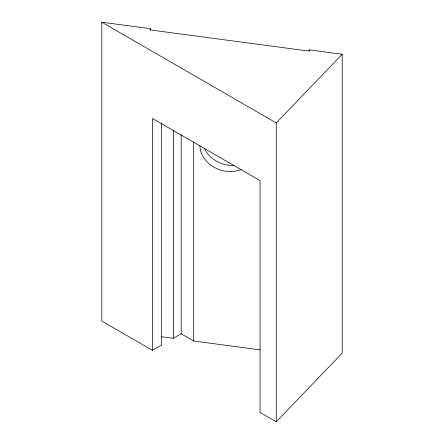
<?xml version="1.0" encoding="UTF-8"?>
<svg xmlns="http://www.w3.org/2000/svg" width="444" height="444" viewBox="0 0 444 444"><rect width="100%" height="100%" fill="white"/><g stroke="black" fill="none" stroke-linecap="round" stroke-linejoin="round"><path stroke-width="0.67" d="M152.492 350.344L101.798 321.073L101.798 22.2L150.427 28.682L149.939 29.898L308.741 51.066L309.224 49.85L342.202 54.246L342.202 353.119L276.262 421.8L260.051 412.443L260.051 180.603L152.492 118.498L152.492 350.344L161.66 345.049L161.66 122.894M276.262 421.8L276.262 122.927L342.202 54.246M161.189 336.674L173.354 338.295L181.174 333.783L193.684 341.003L260.156 349.866M101.798 22.2L276.262 122.927M309.224 49.85L309.224 51.238M193.684 141.692L193.684 341.003M181.174 134.465L181.174 333.783M173.354 129.987L173.354 338.295M150.427 28.682L150.427 30.07M234.11 165.49A26.973 21.462 21.8 0 1 204.207 148.091M241.275 169.347A26.973 21.462 21.8 0 1 214.069 167.21A26.973 21.462 21.8 0 1 199.922 145.787"/></g></svg>
